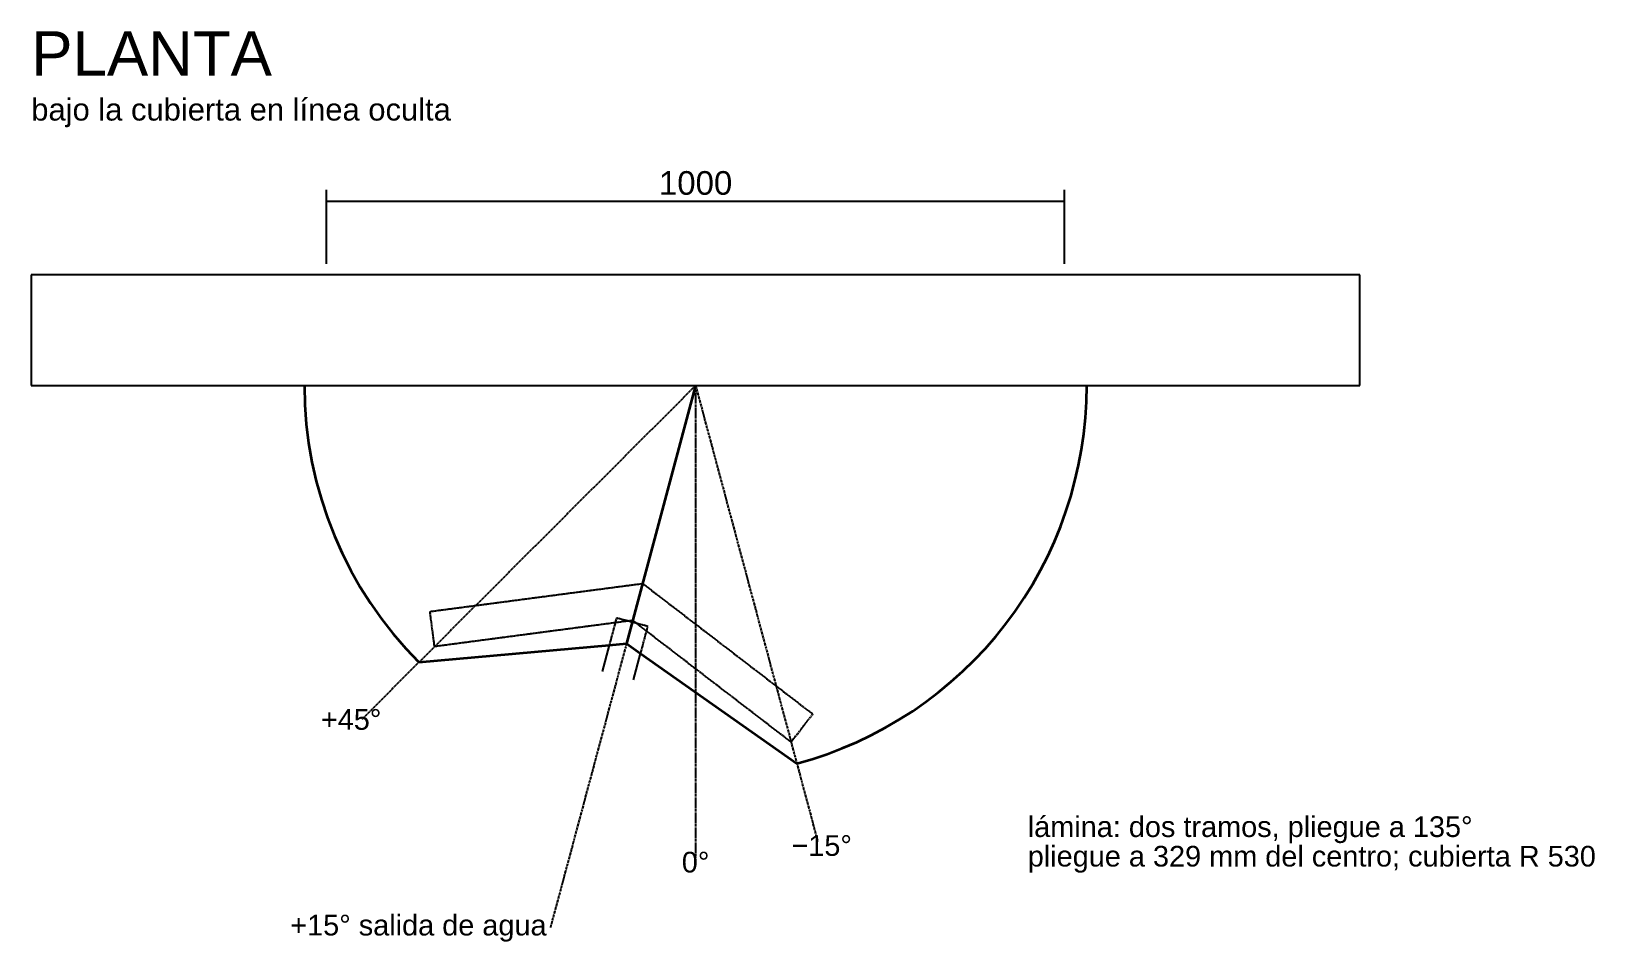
# Model space of a CAD drawing. Header units: millimetres. Extents: x -900 to 1218, y -753 to 480.
import ezdxf

# ---------------------------------------------------------------- set-up
doc = ezdxf.new("R2010")
doc.units = ezdxf.units.MM
doc.linetypes.add('CENTER', pattern=[5.08, 3.175, -0.635, 0.635, -0.635])
doc.linetypes.add('DASHED', pattern=[1.524, 1.27, -0.254])
for name, color, linetype, true_color in [('AGUA', 5, 'Continuous', 0x0000ff), ('CONTEXTO_MURO', 9, 'Continuous', 0x808080), ('COTAS', 2, 'Continuous', 0xffff00), ('EJES', 9, 'CENTER', 0x808080), ('OCULTO', 9, 'DASHED', 0x808080), ('PROTECTOR_LABIO', 5, 'Continuous', 0x0000ff)]:
    doc.layers.add(name, color=color, linetype=linetype, true_color=true_color)
doc.layers.add('PROTECTOR_CUBIERTA', color=7, linetype='Continuous', lineweight=35)
doc.layers.add('TEXTO', color=7, linetype='Continuous')
doc.styles.add('PROTECTOR', font='arial.ttf')
doc.dimstyles.new('PROTECTOR', dxfattribs={"dimtxt": 32, "dimasz": 0, "dimexe": 15, "dimexo": 15, "dimgap": 8, "dimtad": 1, "dimtoh": 1, "dimdec": 0, "dimzin": 12, "dimdsep": 46, "dimtxsty": 'PROTECTOR', "dimcen": 2.5, "dimazin": 1, "dimtfac": 1, "dimtdec": 4, "dimtix": 1, "dimtofl": 0, "dimtmove": 1, "dimatfit": 3, "dimtolj": 1, "dimtzin": 1, "dimarcsym": 0})

# ---------------------------------------------------------------- blocks, each defined once
blk = doc.blocks.new('*D1')
at = {"layer": 'COTAS', "color": 0, "lineweight": -2}
for p, q in [((-500, 165), (-500, 265)), ((500, 165), (500, 265)), ((-500, 250), (500, 250))]:
    blk.add_line(p, q, dxfattribs=at)
at = {"layer": 'Defpoints', "color": 0}
for p in [(500, 250), (-500, 150), (500, 150)]:
    blk.add_point(p, dxfattribs=at)
at = {"layer": 'COTAS', "color": 0, "insert": (0, 274.3), "char_height": 32, "attachment_point": 5, "style": 'PROTECTOR'}
blk.add_mtext('\\A1;1000', dxfattribs=at)

msp = doc.modelspace()

# ---------------------------------------------------------------- linework, layer by layer
at = {"layer": 'CONTEXTO_MURO'}
for points in [[(900, 150), (-900, 150)], [(-900, 150), (-900, 0)], [(900, 0), (900, 150)], [(-900, 0), (-530, 0)], [(-530, 0), (530, 0)], [(530, 0), (900, 0)]]:
    msp.add_lwpolyline(points, dxfattribs=at)
at = {"layer": 'EJES'}
for points in [[(0, 0), (-452.5, -452.5)], [(0, 0), (-196.7, -734.1)], [(0, 0), (0, -640)], [(0, 0), (165.6, -618.2)]]:
    msp.add_lwpolyline(points, dxfattribs=at)
at = {"layer": 'OCULTO'}
for points in [[(-359.8, -306), (-71.8, -268.1)], [(-71.8, -268.1), (158.6, -444.9)], [(-353.6, -353.6), (-359.8, -306)], [(-107.2, -314.9), (-114.9, -343.9)], [(-64.7, -326.3), (-107.2, -314.9)], [(-85.3, -318.2), (-353.6, -353.6)], [(129.4, -483), (-85.3, -318.2)], [(-72.4, -355.3), (-64.7, -326.3)], [(-114.9, -343.9), (-117, -351.7)], [(-74.5, -363.1), (-72.4, -355.3)], [(158.6, -444.9), (129.4, -483)]]:
    msp.add_lwpolyline(points, dxfattribs=at)
at = {"layer": 'PROTECTOR_CUBIERTA'}
for points in [[(-530, 0), (-529.4, -26.2), (-527.4, -52.3), (-524.2, -78.2), (-519.7, -103.9), (-514, -129.3), (-507, -154.4), (-498.8, -179.1), (-489.4, -203.4), (-478.9, -227.2), (-467.1, -250.3), (-454.3, -272.9), (-440.5, -294.8), (-425.5, -315.9), (-409.6, -336.4), (-392.7, -356), (-374.8, -374.8)], [(0, 0), (-93.7, -349.6)], [(137.2, -511.9), (157.9, -505.9), (178.4, -499.1), (198.6, -491.4), (218.5, -482.9), (238, -473.5), (257.2, -463.4), (275.9, -452.5), (294.1, -440.9), (311.9, -428.5), (329.2, -415.4), (345.9, -401.5), (362.1, -387), (377.6, -371.9), (392.6, -356.1), (406.8, -339.7), (420.5, -322.6), (433.3, -305.2), (445.3, -287.4), (456.7, -269), (467.2, -250.2), (477.1, -230.9), (486.1, -211.2), (494.3, -191.2), (501.7, -170.8), (508.3, -150.1), (514, -129.2), (518.9, -108), (522.9, -86.7), (526, -65.2), (528.2, -43.5), (529.5, -21.8), (530, 0)], [(-374.8, -374.8), (-117, -351.7)], [(-117, -351.7), (-93.7, -349.6)], [(-93.7, -349.6), (-74.5, -363.1)], [(-74.5, -363.1), (137.2, -511.9)]]:
    msp.add_lwpolyline(points, dxfattribs=at)
at = {"layer": 'PROTECTOR_LABIO'}
for points in [[(-117, -351.7), (-126.6, -387.4)], [(-84.1, -398.8), (-74.5, -363.1)]]:
    msp.add_lwpolyline(points, dxfattribs=at)

# ---------------------------------------------------------------- texts
at = {"layer": 'AGUA', "insert": (-201.9, -753.4), "char_height": 28, "width": 742.304, "attachment_point": 9, "style": 'PROTECTOR'}
msp.add_mtext('+15° salida de agua', dxfattribs=at)
at = {"layer": 'COTAS', "char_height": 28, "style": 'PROTECTOR'}
for s, insert, width, attachment_point in [('+45°', (-466.7, -466.7), 210, 8), ('lámina: dos tramos, pliegue a 135°', (450, -620), 1249.348, 7), ('−15°', (170.8, -637.5), 210, 8), ('0°', (0, -660), 122.348, 8), ('pliegue a 329 mm del centro; cubierta R 530', (450, -660), 1582.913, 7)]:
    msp.add_mtext(s, dxfattribs=dict(at, insert=insert, width=width, attachment_point=attachment_point))
at = {"layer": 'TEXTO', "attachment_point": 7, "style": 'PROTECTOR'}
for s, insert, char_height, width in [('PLANTA', (-900, 420), 60, 770.217), ('bajo la cubierta en línea oculta', (-900, 350), 30, 1186.957)]:
    msp.add_mtext(s, dxfattribs=dict(at, insert=insert, char_height=char_height, width=width))

# ---------------------------------------------------------------- dimensions: what is measured, and where the dimension line sits
at = {"layer": 'COTAS'}
dim = msp.add_linear_dim(base=(500, 250), p1=(-500, 150), p2=(500, 150), text='1000', dimstyle='PROTECTOR', override={"dimscale": 1, "dimtih": 0, "dimtoh": 0, "dimlfac": 1, "dimzin": 8, "dimsah": 0, "dimtzin": 12}, dxfattribs=at)
dim.commit()
dim.dimension.update_dxf_attribs({"geometry": '*D1', "text_midpoint": (0, 274.3)})

doc.saveas('drawing.dxf')
